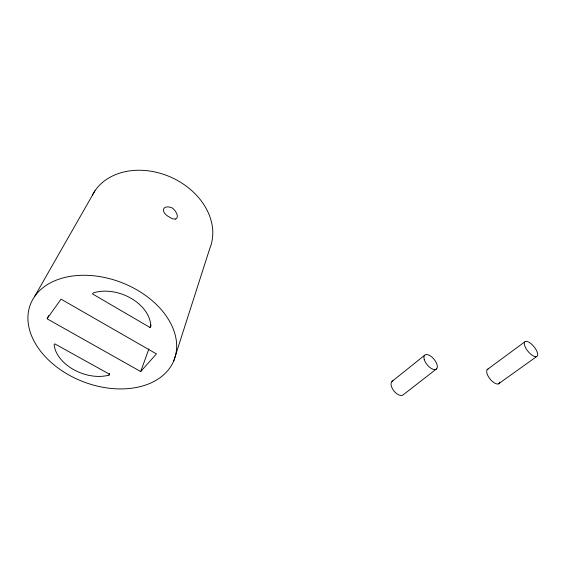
<?xml version="1.0" encoding="UTF-8"?>
<svg xmlns="http://www.w3.org/2000/svg" width="566" height="566" viewBox="0 0 566 566"><rect width="100%" height="100%" fill="white"/><g stroke="black" fill="none" stroke-linecap="round" stroke-linejoin="round"><path stroke-width="0.85" d="M173.741 360.896A77.04 53.169 21.1 0 0 84.419 275.274A77.04 53.169 21.1 0 0 48.711 360.181A77.04 53.169 21.1 0 0 173.741 360.896L209.816 248.375A64.51 50.431 24 0 0 171.427 177.427A64.51 50.431 24 0 0 92.371 195.129M140.693 371.544L156.414 353.92L61.057 299.152L47.035 318.771L140.693 371.544L148.915 348.84M150.004 327.481L150.797 326.547A38.276 26.942 21.1 0 0 131.234 298.409A38.276 26.942 21.1 0 0 93.234 292.912L92.491 293.91L150.004 327.481L150.924 324.997M108.941 375.138L109.641 374.317L54.746 343.845L54.095 344.715A36.917 24.897 21.1 0 0 108.941 375.138L109.599 373.503M47.445 317.993L48.69 315.658M34.646 296.45L94.954 190.792M391.934 381.463L424.712 355.2M436.612 368.841L403.317 394.714A8.745 4.641 51 0 1 393.582 390.512A8.745 4.641 51 0 1 392.995 380.854M487.192 369.584L524.675 341.949M498.427 383.889L536.547 356.63A9.516 3.785 50.4 0 0 531.488 344.093A9.516 3.785 50.4 0 0 524.923 346.335A9.516 3.785 50.4 0 0 536.547 356.63M499.721 382.149A9.162 4.068 51.2 0 1 490.672 379.744A9.162 4.068 51.2 0 1 488.069 368.982M175.396 219.056L172.481 218.837L169.121 216.912A8.15 4.726 29.1 0 1 164.494 213.021A8.023 4.655 29.1 0 1 167.083 206.894A8.15 4.733 29.1 0 1 172.694 208.224L175.531 211.288L177.137 214.691A7.995 4.372 46.8 0 1 175.396 219.056M424.238 359.523A9.063 4.429 50.3 0 0 435.615 369.449A9.063 4.429 50.3 0 0 432.049 357.174A9.063 4.429 50.3 0 0 424.238 359.523"/></g></svg>
